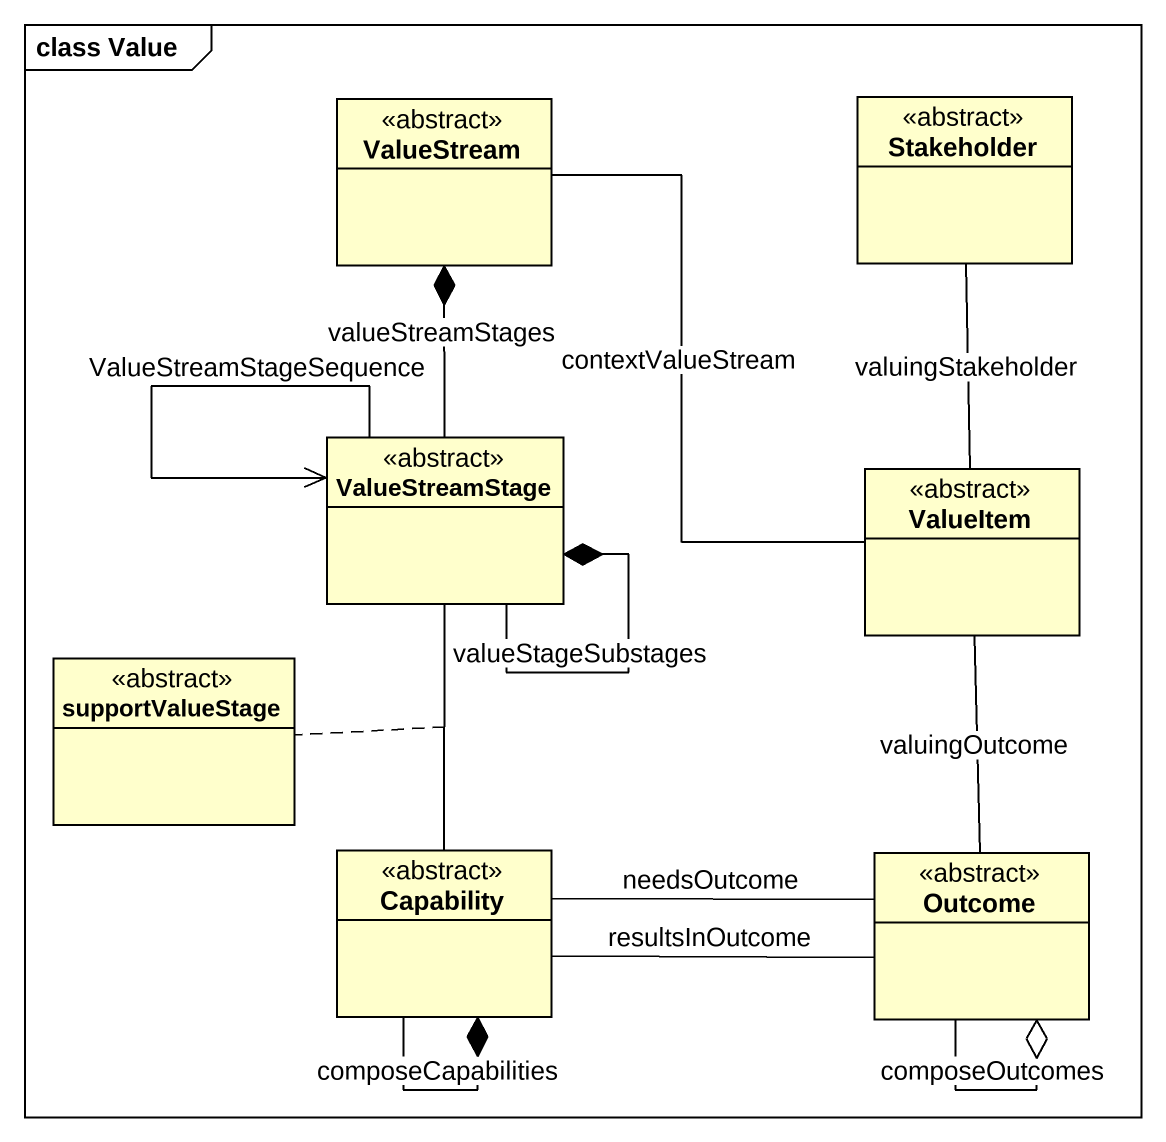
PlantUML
@startuml
mainframe class Value
hide circle
hide empty members
class ValueStream <<abstract>>
class Stakeholder <<abstract>>
class ValueStreamStage <<abstract>>
class ValueItem <<abstract>>
class supportValueStage <<abstract>>
class Capability <<abstract>>
class Outcome <<abstract>>
ValueStreamStage -up-* ValueStream : valueStreamStages
ValueStreamStage --> ValueStreamStage : ValueStreamStageSequence
ValueStreamStage --* ValueStreamStage : valueStageSubstages
ValueItem -up- ValueStream : contextValueStream
ValueItem -up- Stakeholder : valuingStakeholder
ValueItem -- Outcome : valuingOutcome
Capability -up- ValueStreamStage
(Capability, ValueStreamStage) .. supportValueStage
Capability --* Capability : composeCapabilities
Capability -right- Outcome : resultsInOutcome
Capability -right- Outcome : needsOutcome
Outcome --o Outcome : composeOutcomes
@enduml
